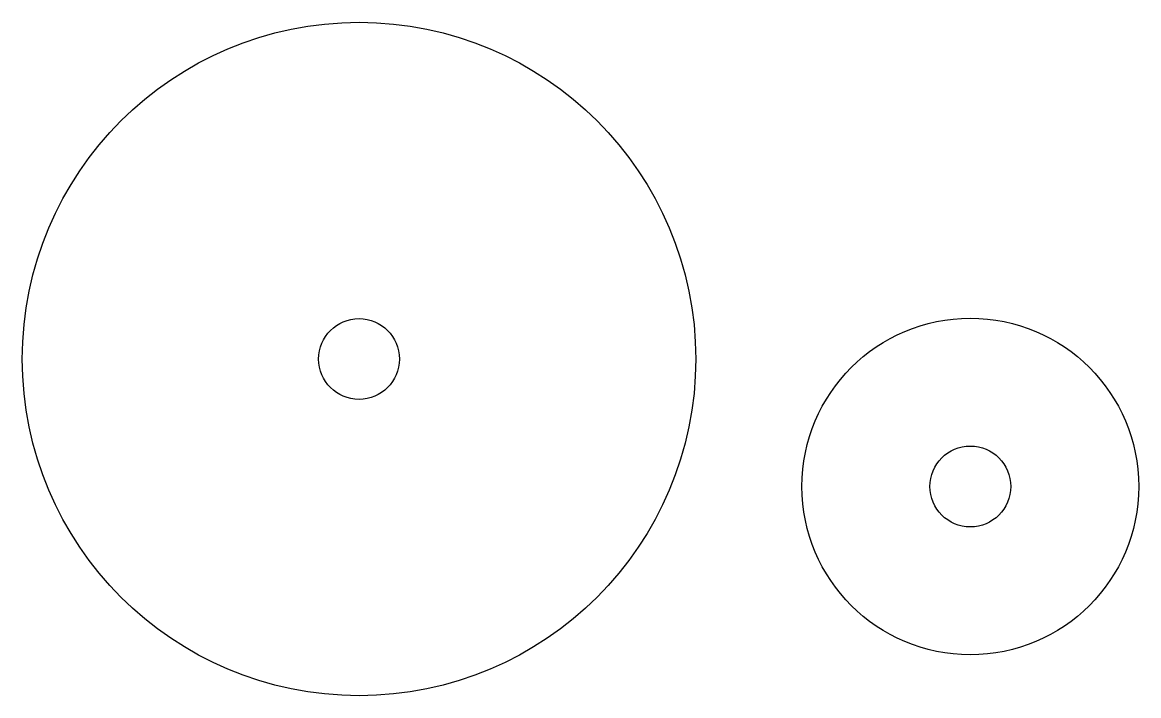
# Model space of a CAD drawing. Header units: millimetres. Extents: x 2611.8 to 2694.6, y 2057.2 to 2107.2.
import ezdxf

# ---------------------------------------------------------------- set-up
doc = ezdxf.new("R2010")
doc.units = ezdxf.units.MM

msp = doc.modelspace()

# ---------------------------------------------------------------- linework, layer by layer
for centre, radius in [((2636.762, 2082.189), 25), ((2636.762, 2082.189), 3), ((2682.148, 2072.722), 12.5), ((2682.148, 2072.722), 3)]:
    msp.add_circle(centre, radius)

doc.saveas('drawing.dxf')
